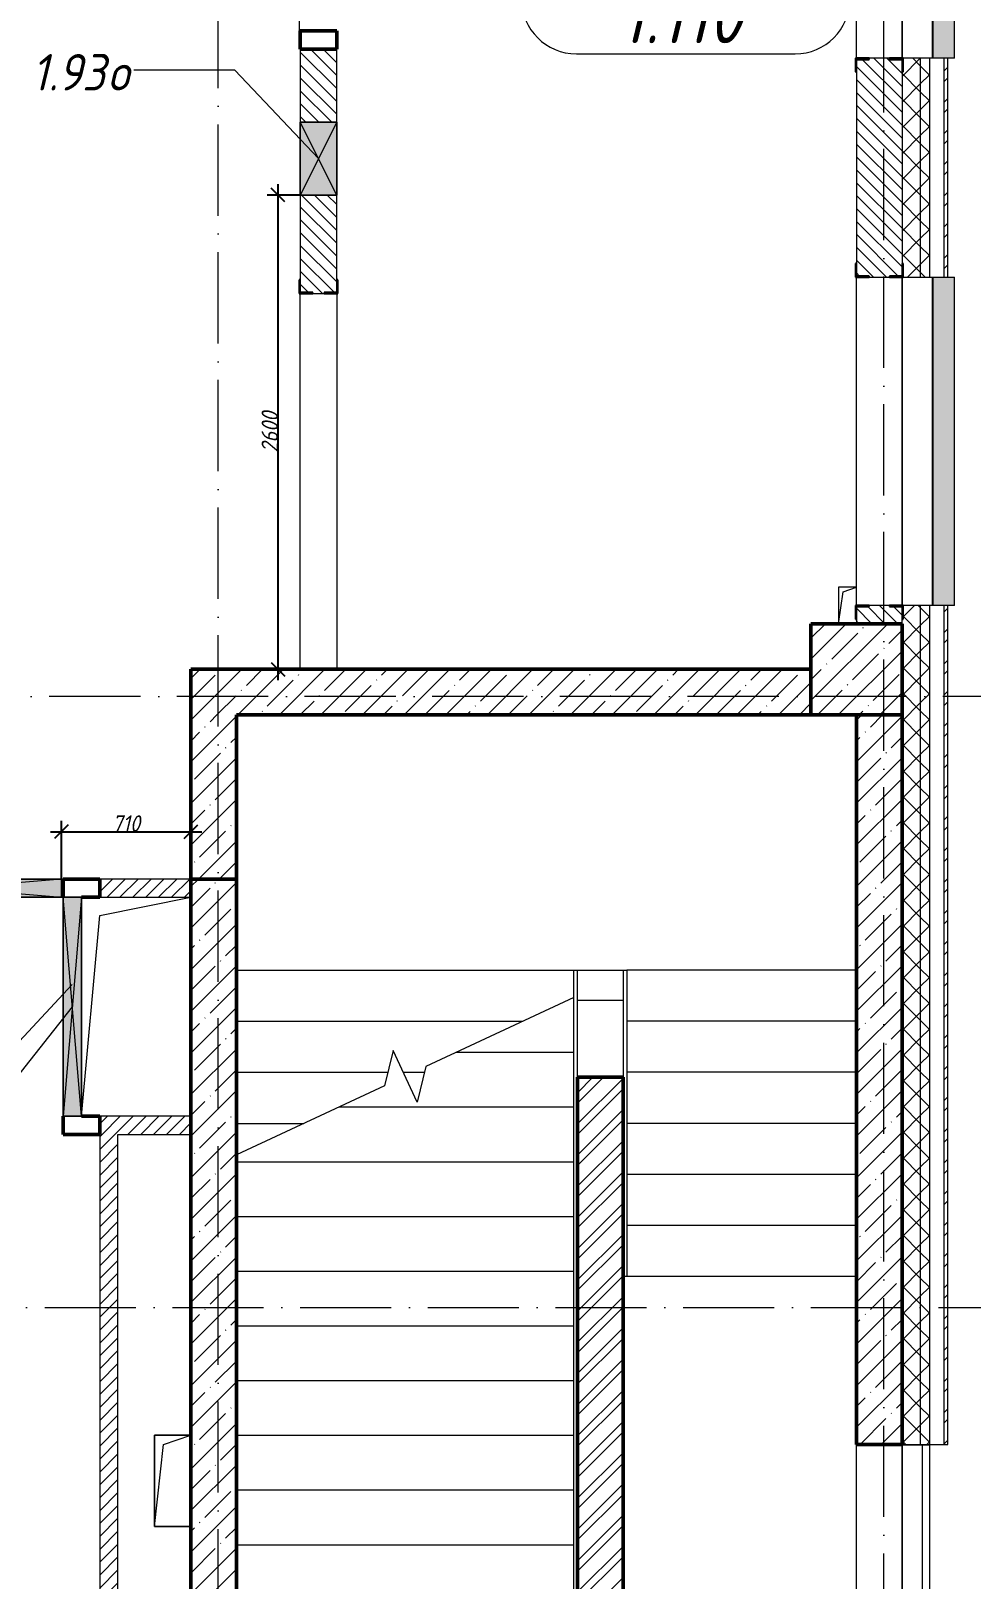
# Model space of a CAD drawing. Header units: millimetres. Extents: x -401725 to 250493, y 305116 to 802890.
# Drawn here: x -80042 to -74887, y 509459 to 517947 of the extents above; entities that cross this region are included whole.
import ezdxf

# ---------------------------------------------------------------- set-up
doc = ezdxf.new("R2010")
doc.units = ezdxf.units.MM
doc.linetypes.add('50_200_ШТРИХ_1Т_ш5_п1_п1_', pattern=[700, 500, -100, 0, -100])
for name, color, linetype, lineweight in [('A-____-____-DIMS', 7, 'Continuous', 9), ('A-DETL-GENF-OTLN', 7, 'Continuous', 9), ('A-FLOR-____-OTLN', 7, 'Continuous', 9), ('A-GENM-____-IDEN', 7, 'Continuous', 9), ('A-GENM-____-MCUT', 7, 'Continuous', 25), ('A-GENM-____-OTLN', 7, 'Continuous', 9), ('A-GENM-____-OTLN-1', 7, 'Continuous', 25), ('A-GLAZ-____-IDEN', 7, 'Continuous', 9), ('A-GLAZ-____-OTLN', 7, 'Continuous', 9), ('A-WALL-____-MCUT', 7, 'Continuous', 13), ('A-WALL-____-MCUT-1', 7, 'Continuous', 9), ('A-WALL-____-MCUT-2', 7, 'Continuous', 50), ('A-WALL-____-OTLN', 7, 'Continuous', 9), ('A-WALL-____-PATT-1', 7, 'Continuous', 9), ('A-WALL-FNSH-MCUT-1', 7, 'Continuous', 9), ('I-WALL-____-OTLN', 7, 'Continuous', 9), ('S-BEAM-____-OTLN', 7, 'Continuous', 9), ('S-COLS-____-MCUT', 7, 'Continuous', 50), ('S-COLS-____-OTLN', 7, 'Continuous', 9), ('S-GRID-____-OTLN-1', 7, '50_200_ШТРИХ_1Т_ш5_п1_п1_', 9), ('S-STRS-____-MBND', 7, 'Continuous', 9), ('S-STRS-____-OTLN-1', 7, 'Continuous', 9)]:
    doc.layers.add(name, color=color, linetype=linetype, lineweight=lineweight)
doc.layers.add('A-AREA-IDEN-1', color=7, linetype='Continuous', lineweight=9, true_color=0x000000)
doc.layers.add('A-GLAZ-____-OTLN-1', color=7, linetype='Continuous', lineweight=9, true_color=0xc0c0c0)
doc.styles.add('ISOCPEUR_I', font='isocpeui.ttf', dxfattribs={"width": 0.9, "height": 2.5})
doc.styles.add('ISOCPEUR_I_11', font='isocpeui.ttf', dxfattribs={"width": 0.9, "height": 200})
doc.styles.add('ISOCPEUR_I_7', font='isocpeui.ttf', dxfattribs={"width": 0.9, "height": 90})
doc.dimstyles.new('ISO-1_8_0_9К_СРЕДНИЙ_Кладочные_2', dxfattribs={"dimscale": 304.8, "dimtxt": 89.638306, "dimasz": 0.246063, "dimexe": 0.19685, "dimexo": 0, "dimgap": 0, "dimtad": 1, "dimdec": 3, "dimrnd": 0.001, "dimdsep": 46, "dimtxsty": 'ISOCPEUR_I_7', "dimblk1": 'OBLIQUE', "dimblk2": 'OBLIQUE', "dimsah": 1, "dimcen": 0.09, "dimdle": 0.19685, "dimazin": 0, "dimtfac": 1, "dimtdec": 4, "dimtix": 1, "dimtmove": 1, "dimatfit": 3, "dimfxl": 1, "dimtvp": 1, "dimtolj": 1, "dimtzin": 0, "dimarcsym": 2})
pattern_1 = [(45, (-176515.067, 459015.94), (-35.35534, 35.35534), [])]
pattern_2 = [(45, (-176515.07, 459015.94), (-85.53659, 85.53659), []), (45, (-176458.04, 459015.94), (-85.53659, 85.53659), [])]
pattern_3 = [(135, (-176515.067, 459015.94), (-35.35534, -35.35534), [])]
pattern_4 = [(45, (-176515.07, 459015.94), (-114.04925, 114.04925), []), (45, (-176401.02, 459015.94), (-114.04925, 114.04925), [201.612, -40.322, 3.353, -36.97])]
pattern_5 = [(45, (-176515.07, 459015.94), (-70.71068, 70.71068), []), (135, (-176515.07, 459015.94), (-70.71068, -70.71068), [])]

# ---------------------------------------------------------------- blocks, each defined once
blk = doc.blocks.new('BSC_Колонна _Прямоугольная - 500х500-V133-АР1_План отверстий 1 этажа в осях 1-64_Ю-ЯЯ')
at = {"layer": 'S-COLS-____-OTLN'}
h = blk.add_hatch(dxfattribs=at)
h.set_pattern_fill('FP_144', color=256, style=0, pattern_type=2)
h.set_pattern_definition([(315, (-55431.04, 101000), (114.04925, 114.04925), []), (315, (-55431.04, 100885.95), (114.04925, 114.04925), [201.613, -40.323, 3.353, -36.97])])
h.paths.add_polyline_path([(-250, 250), (-250, -250), (250, -250), (250, 250), (178.3, 250)], flags=0)
at = {"layer": 'S-COLS-____-MCUT'}
for p, q in [((250, 250), (-250, 250)), ((-250, 250), (-250, -250)), ((250, -250), (250, 250)), ((-250, -250), (250, -250))]:
    blk.add_line(p, q, dxfattribs=at)
blk = doc.blocks.new('Фахверк_СКБ_Уголок - 250_2700-27497298-АР1_План отверстий 1 этажа в осях 1-64_Ю-ЯЯ')
at = {"layer": 'A-GENM-____-MCUT'}
for p, q in [((200, 181), (125, 181)), ((125, 181), (125, 106)), ((131, 106), (131, 175)), ((131, 175), (200, 175)), ((200, 175), (200, 181)), ((125, 106), (131, 106)), ((131, -6), (125, -6)), ((125, -6), (125, -81)), ((125, -81), (200, -81)), ((131, -75), (131, -6)), ((200, -75), (131, -75)), ((200, -81), (200, -75))]:
    blk.add_line(p, q, dxfattribs=at)
blk = doc.blocks.new('Фахверк_СКБ_Уголок - 250_2700_1-27501432-АР1_План отверстий 1 этажа в осях 1-64_Ю-ЯЯ')
at = {"layer": 'A-GENM-____-MCUT'}
for p, q in [((200, 181), (125, 181)), ((125, 181), (125, 106)), ((131, 106), (131, 175)), ((131, 175), (200, 175)), ((200, 175), (200, 181)), ((125, 106), (131, 106)), ((131, -6), (125, -6)), ((125, -6), (125, -81)), ((125, -81), (200, -81)), ((131, -75), (131, -6)), ((200, -75), (131, -75)), ((200, -81), (200, -75))]:
    blk.add_line(p, q, dxfattribs=at)
blk = doc.blocks.new('Фахверк_СКБ_Уголок - 200_4010-27904286-АР1_План отверстий 1 этажа в осях 1-64_Ю-ЯЯ')
at = {"layer": 'A-GENM-____-MCUT'}
for p, q in [((200, 156), (125, 156)), ((125, 156), (125, 81)), ((131, 81), (131, 150)), ((131, 150), (200, 150)), ((200, 150), (200, 156)), ((125, 81), (131, 81)), ((131, 19), (125, 19)), ((125, 19), (125, -56)), ((131, -50), (131, 19)), ((125, -56), (200, -56)), ((200, -50), (131, -50)), ((200, -56), (200, -50))]:
    blk.add_line(p, q, dxfattribs=at)
blk = doc.blocks.new('ПР_Уголок - ПР_Уголок-37035708-АР1_План отверстий 1 этажа в осях 1-64_Ю-ЯЯ')
at = {"layer": 'S-BEAM-____-OTLN'}
for p, q in [((0, 0), (0, -6)), ((0, 0), (6800, 0)), ((6800, -6), (6800, 0)), ((380, -75), (75, -75)), ((980, -75), (420, -75)), ((1580, -75), (1020, -75)), ((2180, -75), (1620, -75)), ((2780, -75), (2220, -75)), ((3380, -75), (2820, -75)), ((3980, -75), (3420, -75)), ((4580, -75), (4020, -75)), ((5180, -75), (4620, -75)), ((5780, -75), (5220, -75)), ((6380, -75), (5820, -75)), ((6725, -75), (6420, -75))]:
    blk.add_line(p, q, dxfattribs=at)
blk = doc.blocks.new('AR_Отверстие прямоугольное _в плите_ - AR_Отверстие прямоугольное _в плите_-30229458-АР1_План отверстий 1 этажа в осях 1-64_Ю-ЯЯ')
at = {"layer": 'A-GENM-____-OTLN'}
for p, q in [((100, 250), (-100, 250)), ((-100, 250), (-100, -250)), ((-100, -250), (-50, 200)), ((-50, 200), (100, 250)), ((-100, -250), (100, -250))]:
    blk.add_line(p, q, dxfattribs=at)
blk = doc.blocks.new('AR_Отверстие прямоугольное _в плите_ - AR_Отверстие прямоугольное _в плите_-V224-АР1_План отверстий 1 этажа в осях 1-64_Ю-ЯЯ')
at = {"layer": 'A-GENM-____-OTLN'}
for p, q in [((48.7, 100), (-50, 100)), ((-50, 100), (-50, -100)), ((-25, 75), (48.7, 99.6)), ((-50, -100), (-25, 75))]:
    blk.add_line(p, q, dxfattribs=at)
blk = doc.blocks.new('AR_Отверстие прямоугольное _в плите_ - AR_Отверстие прямоугольное _в плите_-30552720-АР1_План отверстий 1 этажа в осях 1-64_Ю-ЯЯ')
at = {"layer": 'A-GENM-____-OTLN'}
for p, q in [((-200, 500), (300, 600)), ((-300, -600), (-200, 500))]:
    blk.add_line(p, q, dxfattribs=at)
blk = doc.blocks.new('Отлив_СКБ - Отлив витража_120_НВФ-31885687-АР1_План отверстий 1 этажа в осях 1-64_Ю-ЯЯ')
at = {"layer": 'A-GLAZ-____-OTLN-1'}
for points in [[(0, -2), (1800, -2), (1800, 0), (0, 0)], [(877.1, -120), (1800, -120), (1800, -2), (0, -2), (0, -120)]]:
    blk.add_hatch(color=256, dxfattribs=at).paths.add_polyline_path(points, flags=0)
at = {"layer": 'A-GLAZ-____-OTLN'}
for p, q in [((0, 0), (1800, 0)), ((1800, -2), (0, -2)), ((0, -120), (0, -83)), ((1800, -83), (1800, -120)), ((0, -120), (1800, -120))]:
    blk.add_line(p, q, dxfattribs=at)
blk = doc.blocks.new('BSC_Колонна _Прямоугольная1 - 200х100 _металл_-35572301-АР1_План отверстий 1 этажа в осях 1-64_Ю-ЯЯ')
at = {"layer": 'S-COLS-____-MCUT'}
for p, q in [((100, 50), (-100, 50)), ((-100, 50), (-100, -50)), ((100, -50), (100, 50)), ((-100, -50), (100, -50))]:
    blk.add_line(p, q, dxfattribs=at)
blk = doc.blocks.new('AR_Отверстие прямоугольное _в стене_ - AR_Отверстие прямоугольное _в стене__ОВ-36788001-АР1_План отверстий 1 этажа в осях 1-64_Ю-ЯЯ')
at = {"layer": 'A-GLAZ-____-OTLN'}
blk.add_hatch(color=256, dxfattribs=at).paths.add_polyline_path([(600, 50), (-600, 50), (-600, -50), (600, -50)], flags=0)
at = {"layer": 'A-DETL-GENF-OTLN'}
for p, q in [((-600, -50), (-600, 50)), ((-600, 50), (600, 50)), ((600, 50), (-600, -50)), ((-600, 50), (600, -50)), ((600, 50), (-600, 50)), ((-600, 50), (-600, -50)), ((600, 50), (600, -50)), ((600, -50), (600, 50)), ((600, -50), (-600, -50)), ((-600, -50), (600, -50))]:
    blk.add_line(p, q, dxfattribs=at)
blk = doc.blocks.new('AR_Отверстие прямоугольное _в стене__БезПР - AR_Отверстие прямоугольное _в стене__БезПР-36428338-АР1_План отверстий 1 этажа в осях 1-64_Ю-ЯЯ')
at = {"layer": 'A-GLAZ-____-OTLN'}
blk.add_hatch(color=256, dxfattribs=at).paths.add_polyline_path([(200, -100), (200, 100), (-200, 100), (-200, -100)], flags=0)
at = {"layer": 'A-DETL-GENF-OTLN'}
for p, q in [((-200, -100), (-200, 100)), ((-200, 100), (200, 100)), ((200, 100), (-200, -100)), ((-200, 100), (200, -100)), ((200, 100), (-200, 100)), ((-200, 100), (-200, -100)), ((200, 100), (200, -100)), ((200, -100), (200, 100)), ((200, -100), (-200, -100)), ((-200, -100), (200, -100))]:
    blk.add_line(p, q, dxfattribs=at)
at = {"layer": 'A-GLAZ-____-OTLN'}
blk.add_line((200, 100), (-200, 100), dxfattribs=at)
blk = doc.blocks.new('AR_Отверстие прямоугольное _в стене__БезПР - AR_Отверстие прямоугольное _в стене__БезПР-36428416-АР1_План отверстий 1 этажа в осях 1-64_Ю-ЯЯ')
at = {"layer": 'A-GLAZ-____-OTLN'}
blk.add_hatch(color=256, dxfattribs=at).paths.add_polyline_path([(600, -50), (600, 50), (-600, 50), (-600, -50)], flags=0)
at = {"layer": 'A-DETL-GENF-OTLN'}
for p, q in [((-600, -50), (-600, 50)), ((-600, 50), (600, 50)), ((600, 50), (-600, -50)), ((-600, 50), (600, -50)), ((600, 50), (-600, 50)), ((-600, 50), (-600, -50)), ((600, 50), (600, -50)), ((600, -50), (600, 50)), ((600, -50), (-600, -50)), ((-600, -50), (600, -50))]:
    blk.add_line(p, q, dxfattribs=at)
at = {"layer": 'A-GLAZ-____-OTLN'}
blk.add_line((600, 50), (-600, 50), dxfattribs=at)
blk = doc.blocks.new('BSC_Колонна _Прямоугольная1 - 200х100 _металл_-V254-АР1_План отверстий 1 этажа в осях 1-64_Ю-ЯЯ')
at = {"layer": 'S-COLS-____-MCUT'}
for p, q in [((100, 50), (-100, 50)), ((-100, 50), (-100, -50)), ((100, -50), (100, 50)), ((0, -50), (100, -50))]:
    blk.add_line(p, q, dxfattribs=at)
blk = doc.blocks.new('BSC_Колонна _Прямоугольная1 - 200х100 _металл_-V255-АР1_План отверстий 1 этажа в осях 1-64_Ю-ЯЯ')
at = {"layer": 'S-COLS-____-MCUT'}
for p, q in [((-100, 50), (-100, -50)), ((100, 50), (0, 50)), ((100, -50), (100, 50)), ((-100, -50), (100, -50))]:
    blk.add_line(p, q, dxfattribs=at)
blk = doc.blocks.new('_Oblique')
at = {"color": 0, "linetype": 'ByBlock', "lineweight": -2}
blk.add_line((-0.5, -0.5), (0.5, 0.5), dxfattribs=at)
blk = doc.blocks.new('*D13702')
at = {"layer": 'A-____-____-DIMS', "color": 0, "lineweight": -2, "transparency": 16777216}
for p, q in [((-78565.1, 517047), (-78747.1, 517047)), ((-78687.1, 514387), (-78687.1, 517107)), ((-78793.2, 514447), (-78627.1, 514447))]:
    blk.add_line(p, q, dxfattribs=at)
at = {"layer": 'Defpoints', "color": 0, "transparency": 16777216}
for p in [(-78687.1, 517047), (-78565.1, 517047), (-78793.2, 514447)]:
    blk.add_point(p, dxfattribs=at)
at = {"layer": 'A-____-____-DIMS', "color": 0, "lineweight": -2, "transparency": 16777216, "xscale": 75, "yscale": 75, "zscale": 75}
for p, rotation in [((-78687.1, 517047), 90), ((-78687.1, 514447), 270)]:
    blk.add_blockref('_Oblique', p, dxfattribs=dict(at, rotation=rotation))
at = {"layer": 'A-____-____-DIMS', "color": 0, "transparency": 16777216, "insert": (-78732.1, 515747), "char_height": 90, "width": 546.104, "attachment_point": 5, "rotation": 90, "style": 'ISOCPEUR_I_7'}
blk.add_mtext('\\A1;2600', dxfattribs=at)
blk = doc.blocks.new('*D13703')
at = {"layer": 'A-____-____-DIMS', "color": 0, "lineweight": -2, "transparency": 16777216}
for p, q in [((-79165.1, 513661.9), (-79165.1, 513495.9)), ((-79935.1, 513555.9), (-79105.1, 513555.9)), ((-79875.1, 513297), (-79875.1, 513615.9))]:
    blk.add_line(p, q, dxfattribs=at)
at = {"layer": 'Defpoints', "color": 0, "transparency": 16777216}
for p in [(-79165.1, 513661.9), (-79165.1, 513555.9), (-79875.1, 513297)]:
    blk.add_point(p, dxfattribs=at)
at = {"layer": 'A-____-____-DIMS', "color": 0, "lineweight": -2, "transparency": 16777216, "xscale": 75, "yscale": 75, "zscale": 75, "rotation": 180}
blk.add_blockref('_Oblique', (-79875.1, 513555.9), dxfattribs=at)
at = {"layer": 'A-____-____-DIMS', "color": 0, "lineweight": -2, "transparency": 16777216, "xscale": 75, "yscale": 75, "zscale": 75}
blk.add_blockref('_Oblique', (-79165.1, 513555.9), dxfattribs=at)
at = {"layer": 'A-____-____-DIMS', "color": 0, "transparency": 16777216, "insert": (-79520.1, 513601.4), "char_height": 90, "width": 368.207, "attachment_point": 5, "style": 'ISOCPEUR_I_7'}
blk.add_mtext('\\A1;710', dxfattribs=at)
blk = doc.blocks.new('AAR_СКБ_Марка_помещения_1_5 ммп - Номер _ Площадь-27962135-АИ_План этажа_Стены_1')
at = {"layer": 'A-AREA-IDEN-1'}
for p, q in [((-2.987, 3), (3.013, 3)), ((-2.987, 0), (3.013, 0))]:
    blk.add_line(p, q, dxfattribs=at)
for centre, start, end in [((-2.987, 1.5), 90, 270), ((3.013, 1.5), 270, 90)]:
    blk.add_arc(centre, 1.5, start, end, dxfattribs=at)

msp = doc.modelspace()

# ---------------------------------------------------------------- hatches: boundary and pattern name
at = {"layer": 'A-WALL-____-PATT-1'}
h = msp.add_hatch(dxfattribs=at)
h.set_pattern_fill('FP_1', color=256, style=0, pattern_type=2)
h.set_pattern_definition(pattern_5)
h.paths.add_polyline_path([(-75165.0675, 505831.983), (-75165.0675, 506096.983), (-75265.0675, 506096.983), (-75265.0675, 505831.983)], flags=0)
h.paths.add_polyline_path([(-75165.0675, 508196.983), (-75165.0675, 508796.983), (-75265.0675, 508796.983), (-75265.0675, 508196.983)], flags=0)
h.paths.add_polyline_path([(-75165.0675, 510196.983), (-75165.0675, 514796.983), (-75259.0675, 514796.983), (-75259.0675, 514721.983), (-75265.0675, 514721.983), (-75265.0675, 510196.983)], flags=0)
h.paths.add_polyline_path([(-75165.0675, 516596.983), (-75165.0675, 517796.983), (-75259.0675, 517796.983), (-75259.0675, 517721.983), (-75265.0675, 517721.983), (-75265.0675, 516671.983), (-75259.0675, 516671.983), (-75259.0675, 516596.983)], flags=0)
h.paths.add_polyline_path([(-75165.0675, 519596.983), (-75165.0675, 520796.983), (-75259.0675, 520796.983), (-75259.0675, 520721.983), (-75265.0675, 520721.983), (-75265.0675, 519671.983), (-75259.0675, 519671.983), (-75259.0675, 519596.983)], flags=0)
h.paths.add_polyline_path([(-75259.0675, 522596.983), (-75165.0675, 522596.983), (-75165.0675, 523796.983), (-75259.0675, 523796.983), (-75259.0675, 523721.983), (-75265.0675, 523721.983), (-75265.0675, 522671.983), (-75259.0675, 522671.983), (-75259.0675, 522602.983)], flags=0)
h.paths.add_polyline_path([(-75165.0675, 525596.983), (-75165.0675, 526746.983), (-75259.0675, 526746.983), (-75259.0675, 526671.983), (-75265.0675, 526671.983), (-75265.0675, 525671.983), (-75259.0675, 525671.983), (-75259.0675, 525596.983)], flags=0)
h.paths.add_polyline_path([(-75259.0675, 528496.983), (-75165.0675, 528496.983), (-75165.0675, 529746.983), (-75259.0675, 529746.983), (-75259.0675, 529671.983), (-75265.0675, 529671.983), (-75265.0675, 528571.983), (-75259.0675, 528571.983), (-75259.0675, 528502.983)], flags=0)
h.paths.add_polyline_path([(-75259.0675, 531546.983), (-75165.0675, 531546.983), (-75165.0675, 532746.983), (-75265.0675, 532746.983), (-75265.0675, 531621.983), (-75259.0675, 531621.983), (-75259.0675, 531552.983)], flags=0)
h.paths.add_polyline_path([(-75259.0675, 534546.983), (-75165.0675, 534546.983), (-75165.0675, 535746.983), (-75259.0675, 535746.983), (-75259.0675, 535671.983), (-75265.0675, 535671.983), (-75265.0675, 534621.983), (-75259.0675, 534621.983), (-75259.0675, 534552.983)], flags=0)
h.paths.add_polyline_path([(-75165.0675, 537546.983), (-75165.0675, 544796.983), (-75265.0675, 544796.983), (-75265.0675, 537621.983), (-75259.0675, 537621.983), (-75259.0675, 537546.983)], flags=0)
h = msp.add_hatch(dxfattribs=at)
h.set_pattern_fill('FP_1', color=256, style=0, pattern_type=2)
h.set_pattern_definition(pattern_5)
h.paths.add_polyline_path([(-75115.0675, 505831.983), (-75115.0675, 506096.983), (-75165.0675, 506096.983), (-75165.0675, 505831.983)], flags=0)
h.paths.add_polyline_path([(-75115.0675, 508196.983), (-75115.0675, 508796.983), (-75165.0675, 508796.983), (-75165.0675, 508196.983)], flags=0)
h.paths.add_polyline_path([(-75165.0675, 510196.983), (-75115.0675, 510196.983), (-75115.0675, 514796.983), (-75165.0675, 514796.983), (-75165.0675, 513010.8287)], flags=0)
h.paths.add_polyline_path([(-75165.0675, 516596.983), (-75115.0675, 516596.983), (-75115.0675, 517796.983), (-75165.0675, 517796.983), (-75165.0675, 517047.0414)], flags=0)
h.paths.add_polyline_path([(-75115.0675, 519596.983), (-75115.0675, 520796.983), (-75165.0675, 520796.983), (-75165.0675, 519596.983)], flags=0)
h.paths.add_polyline_path([(-75115.0675, 522596.983), (-75115.0675, 523796.983), (-75165.0675, 523796.983), (-75165.0675, 522596.983)], flags=0)
h.paths.add_polyline_path([(-75165.0675, 525596.983), (-75115.0675, 525596.983), (-75115.0675, 526746.983), (-75165.0675, 526746.983), (-75165.0675, 525926.7096)], flags=0)
h.paths.add_polyline_path([(-75115.0675, 528496.983), (-75115.0675, 529746.983), (-75165.0675, 529746.983), (-75165.0675, 528496.983)], flags=0)
h.paths.add_polyline_path([(-75115.0675, 531546.983), (-75115.0675, 532746.983), (-75165.0675, 532746.983), (-75165.0675, 531546.983)], flags=0)
h.paths.add_polyline_path([(-75165.0675, 534546.983), (-75115.0675, 534546.983), (-75115.0675, 535746.983), (-75165.0675, 535746.983), (-75165.0675, 535613.6202)], flags=0)
h.paths.add_polyline_path([(-75165.0675, 537546.983), (-75115.0675, 537546.983), (-75115.0675, 544846.983), (-75165.0675, 544846.983), (-75165.0675, 538035.3479)], flags=0)
h = msp.add_hatch(dxfattribs=at)
h.set_pattern_fill('FP_3', color=256, style=0, pattern_type=2)
h.set_pattern_definition(pattern_2)
h.paths.add_polyline_path([(-75015.0675, 505831.983), (-75015.0675, 506096.983), (-75035.0675, 506096.983), (-75035.0675, 505831.983)], flags=0)
h.paths.add_polyline_path([(-75015.0675, 508196.983), (-75015.0675, 508796.983), (-75035.0675, 508796.983), (-75035.0675, 508196.983)], flags=0)
h.paths.add_polyline_path([(-75015.0675, 510196.983), (-75015.0675, 514796.983), (-75035.0675, 514796.983), (-75035.0675, 510196.983)], flags=0)
h.paths.add_polyline_path([(-75035.0675, 516596.983), (-75015.0675, 516596.983), (-75015.0675, 517798.483), (-75035.0675, 517798.483), (-75035.0675, 517047.0414)], flags=0)
h.paths.add_polyline_path([(-75015.0675, 519596.983), (-75015.0675, 520796.983), (-75035.0675, 520796.983), (-75035.0675, 519596.983)], flags=0)
h.paths.add_polyline_path([(-75015.0675, 522596.983), (-75015.0675, 523796.983), (-75035.0675, 523796.983), (-75035.0675, 522596.983)], flags=0)
h.paths.add_polyline_path([(-75015.0675, 525596.983), (-75015.0675, 526746.983), (-75035.0675, 526746.983), (-75035.0675, 525596.983)], flags=0)
h = msp.add_hatch(dxfattribs=at)
h.set_pattern_fill('FP_6', color=256, style=0, pattern_type=2)
h.set_pattern_definition(pattern_3)
h.paths.add_polyline_path([(-75515.0675, 514696.983), (-75265.0675, 514696.983), (-75265.0675, 514790.983), (-75334.0675, 514790.983), (-75334.0675, 514796.983), (-75446.0675, 514796.983), (-75446.0675, 514790.983), (-75515.0675, 514790.983), (-75515.0675, 514721.983)], flags=0)
h.paths.add_polyline_path([(-75334.0675, 516596.983), (-75334.0675, 516602.983), (-75265.0675, 516602.983), (-75265.0675, 517790.983), (-75334.0675, 517790.983), (-75334.0675, 517796.983), (-75446.0675, 517796.983), (-75446.0675, 517790.983), (-75515.0675, 517790.983), (-75515.0675, 516602.983), (-75446.0675, 516602.983), (-75446.0675, 516596.983)], flags=0)
h.paths.add_polyline_path([(-75334.0675, 519596.983), (-75334.0675, 519602.983), (-75265.0675, 519602.983), (-75265.0675, 520146.983), (-75515.0675, 520146.983), (-75515.0675, 519602.983), (-75446.0675, 519602.983), (-75446.0675, 519596.983), (-75341.063, 519596.983)], flags=0)
h = msp.add_hatch(dxfattribs=at)
h.set_pattern_fill('FP_6', color=256, style=0, pattern_type=2)
h.set_pattern_definition(pattern_3)
h.paths.add_polyline_path([(-78496.0675, 516506.983), (-78434.0675, 516506.983), (-78434.0675, 516512.983), (-78365.0675, 516512.983), (-78365.0675, 517046.983), (-78565.0675, 517046.983), (-78565.0675, 516512.983), (-78496.0675, 516512.983)], flags=0)
h.paths.add_polyline_path([(-78365.0675, 517446.983), (-78365.0675, 517846.983), (-78565.0675, 517846.983), (-78565.0675, 517446.983)], flags=0)
h = msp.add_hatch(dxfattribs=at)
h.set_pattern_fill('FP_13', color=256, style=0, pattern_type=2)
h.set_pattern_definition(pattern_4)
h.paths.add_polyline_path([(-75765.0675, 514196.983), (-75765.0675, 514446.983), (-79165.0675, 514446.983), (-79165.0675, 514196.983), (-75782.9382, 514196.983)], flags=0)
h = msp.add_hatch(dxfattribs=at)
h.set_pattern_fill('FP_13', color=256, style=0, pattern_type=2)
h.set_pattern_definition(pattern_4)
h.paths.add_polyline_path([(-78915.0675, 513296.983), (-78915.0675, 514196.983), (-79165.0675, 514196.983), (-79165.0675, 513296.983)], flags=0)
h = msp.add_hatch(dxfattribs=at)
h.set_pattern_fill('FP_13', color=256, style=0, pattern_type=2)
h.set_pattern_definition(pattern_4)
h.paths.add_polyline_path([(-75265.0675, 508196.983), (-75265.0675, 508796.983), (-75515.0675, 508796.983), (-75515.0675, 508196.983)], flags=0)
h.paths.add_polyline_path([(-75265.0675, 510196.983), (-75265.0675, 514196.983), (-75515.0675, 514196.983), (-75515.0675, 510196.983)], flags=0)
h = msp.add_hatch(dxfattribs=at)
h.set_pattern_fill('FP_5', color=256, style=0, pattern_type=2)
h.set_pattern_definition(pattern_1)
h.paths.add_polyline_path([(-79165.0675, 513196.983), (-79165.0675, 513296.983), (-79665.0675, 513296.983), (-79665.0675, 513196.983)], flags=0)
h.paths.add_polyline_path([(-79865.0675, 513196.983), (-79865.0675, 513296.983), (-79875.0675, 513296.983), (-79875.0675, 513196.983)], flags=0)
h.paths.add_polyline_path([(-82852.9408, 513196.983), (-81345.0675, 513196.983), (-81345.0675, 513199.983), (-81298.0675, 513199.983), (-81298.0675, 513293.983), (-81345.0675, 513293.983), (-81345.0675, 513296.983), (-85615.0675, 513296.983), (-85615.0675, 513293.983), (-85662.0675, 513293.983), (-85662.0675, 513199.983), (-85615.0675, 513199.983), (-85615.0675, 513196.983), (-84620.4415, 513196.983)], flags=0)
h.paths.add_polyline_path([(-85665.0675, 513196.983), (-85665.0675, 513296.983), (-87900.0675, 513296.983), (-87900.0675, 513293.983), (-87947.0675, 513293.983), (-87947.0675, 513199.983), (-87900.0675, 513199.983), (-87900.0675, 513196.983)], flags=0)
h.paths.add_polyline_path([(-89350.0675, 513196.983), (-89100.0675, 513196.983), (-89100.0675, 513199.983), (-89053.0675, 513199.983), (-89053.0675, 513293.983), (-89100.0675, 513293.983), (-89100.0675, 513296.983), (-89350.0675, 513296.983)], flags=0)
h = msp.add_hatch(dxfattribs=at)
h.set_pattern_fill('FP_13', color=256, style=0, pattern_type=2)
h.set_pattern_definition(pattern_4)
h.paths.add_polyline_path([(-78915.0675, 508996.983), (-78915.0675, 513296.983), (-79165.0675, 513296.983), (-79165.0675, 508996.983)], flags=0)
h = msp.add_hatch(dxfattribs=at)
h.set_pattern_fill('FP_3', color=256, style=0, pattern_type=2)
h.set_pattern_definition(pattern_2)
h.paths.add_polyline_path([(-76795.0675, 508696.983), (-76795.0675, 512210.048), (-77045.0675, 512210.048), (-77045.0675, 508696.983)], flags=0)
h = msp.add_hatch(dxfattribs=at)
h.set_pattern_fill('FP_5', color=256, style=0, pattern_type=2)
h.set_pattern_definition(pattern_1)
h.paths.add_polyline_path([(-79165.0675, 511896.983), (-79165.0675, 511996.983), (-79665.0675, 511996.983), (-79665.0675, 511896.983), (-79317.9395, 511896.983)], flags=0)
h = msp.add_hatch(dxfattribs=at)
h.set_pattern_fill('FP_5', color=256, style=0, pattern_type=2)
h.set_pattern_definition(pattern_1)
h.paths.add_polyline_path([(-79565.0675, 508996.983), (-79565.0675, 511896.983), (-79665.0675, 511896.983), (-79665.0675, 508996.983)], flags=0)

# ---------------------------------------------------------------- linework, layer by layer
at = {"layer": 'A-FLOR-____-OTLN'}
for p, q in [((-75515.0675, 511116.983), (-76795.0675, 511116.983)), ((-79365.0675, 510246.983), (-79165.0675, 510246.983)), ((-79365.0675, 509746.983), (-79365.0675, 510246.983)), ((-79165.0675, 509746.983), (-79365.0675, 509746.983))]:
    msp.add_line(p, q, dxfattribs=at)
at = {"layer": 'A-GENM-____-IDEN'}
msp.add_line((-79815.0675, 512719.1751), (-80293.965, 512204.7137), dxfattribs=at)
at = {"layer": 'A-GLAZ-____-IDEN'}
for p, q in [((-78924.322, 517732.8857), (-79478.0856, 517732.8857)), ((-78465.0675, 517246.983), (-78924.322, 517732.8857)), ((-79815.0675, 512596.983), (-80269.4637, 512022.3929))]:
    msp.add_line(p, q, dxfattribs=at)
at = {"layer": 'A-WALL-____-MCUT'}
for p, q in [((-78565.0675, 517846.983), (-78565.0675, 517446.983)), ((-78365.0675, 517446.983), (-78365.0675, 517846.983)), ((-75334.0675, 517796.983), (-75446.0675, 517796.983)), ((-75035.0675, 517796.983), (-75259.0675, 517796.983)), ((-75035.0675, 516596.983), (-75035.0675, 517796.983)), ((-75515.0675, 517721.983), (-75515.0675, 516671.983)), ((-78565.0675, 517046.983), (-78565.0675, 516581.983)), ((-78365.0675, 516581.983), (-78365.0675, 517046.983)), ((-75446.0675, 516596.983), (-75334.0675, 516596.983)), ((-75259.0675, 516596.983), (-75035.0675, 516596.983)), ((-78496.0675, 516506.983), (-78434.0675, 516506.983)), ((-75334.0675, 514796.983), (-75446.0675, 514796.983)), ((-75035.0675, 514796.983), (-75259.0675, 514796.983)), ((-75035.0675, 510196.983), (-75035.0675, 514796.983)), ((-75515.0675, 514721.983), (-75515.0675, 514696.983)), ((-75265.0675, 510196.983), (-75035.0675, 510196.983))]:
    msp.add_line(p, q, dxfattribs=at)
at = {"layer": 'A-WALL-____-MCUT-1'}
for p, q in [((-75165.0675, 517796.983), (-75165.0675, 516596.983)), ((-75115.0675, 517796.983), (-75115.0675, 516596.983)), ((-75265.0675, 517721.983), (-75265.0675, 516671.983)), ((-75165.0675, 514796.983), (-75165.0675, 510196.983)), ((-75115.0675, 514796.983), (-75115.0675, 510196.983)), ((-75265.0675, 514696.983), (-75265.0675, 514721.983))]:
    msp.add_line(p, q, dxfattribs=at)
at = {"layer": 'A-WALL-____-MCUT-2'}
for p, q in [((-75765.0675, 514446.983), (-79165.0675, 514446.983)), ((-79165.0675, 514446.983), (-79165.0675, 508996.983)), ((-78915.0675, 514196.983), (-75765.0675, 514196.983)), ((-78915.0675, 508746.983), (-78915.0675, 514196.983)), ((-75515.0675, 514196.983), (-75515.0675, 510196.983)), ((-75265.0675, 514196.983), (-75265.0675, 510196.983)), ((-79165.0675, 513296.983), (-78915.0675, 513296.983)), ((-77045.0675, 512210.048), (-77045.0675, 508576.983)), ((-76795.0675, 512210.048), (-77045.0675, 512210.048)), ((-76795.0675, 508696.983), (-76795.0675, 512210.048)), ((-75515.0675, 510196.983), (-75265.0675, 510196.983))]:
    msp.add_line(p, q, dxfattribs=at)
at = {"layer": 'A-WALL-____-OTLN'}
for p, q in [((-75515.0675, 517796.983), (-75515.0675, 519596.983)), ((-75265.0675, 519596.983), (-75265.0675, 517796.983)), ((-75265.0675, 517796.983), (-75265.0675, 519596.983)), ((-75515.0675, 514796.983), (-75515.0675, 516596.983)), ((-75265.0675, 516596.983), (-75265.0675, 514796.983)), ((-75265.0675, 514796.983), (-75265.0675, 516596.983)), ((-77045.0675, 512210.048), (-77045.0675, 512796.983)), ((-77045.0675, 512796.983), (-76795.0675, 512796.983)), ((-76795.0675, 512796.983), (-76795.0675, 512210.048)), ((-76795.0675, 512630.048), (-77045.0675, 512630.048)), ((-75515.0675, 508796.983), (-75515.0675, 510196.983)), ((-75265.0675, 508796.983), (-75265.0675, 510196.983)), ((-75265.0675, 510196.983), (-75265.0675, 508796.983)), ((-75265.0675, 510194.983), (-75115.0675, 510194.983)), ((-75155.0675, 510196.983), (-75155.0675, 508796.983)), ((-75115.0675, 510194.983), (-75115.0675, 508796.983))]:
    msp.add_line(p, q, dxfattribs=at)
at = {"layer": 'A-WALL-FNSH-MCUT-1'}
for p, q in [((-75015.0675, 517798.483), (-75035.0675, 517798.483)), ((-75035.0675, 517798.483), (-75035.0675, 517796.983)), ((-75015.0675, 516596.983), (-75015.0675, 517798.483)), ((-75035.0675, 516596.983), (-75015.0675, 516596.983)), ((-75015.0675, 514796.983), (-75035.0675, 514796.983)), ((-75015.0675, 510196.983), (-75015.0675, 514796.983)), ((-79865.0675, 513296.983), (-79875.0675, 513296.983)), ((-79165.0675, 513296.983), (-79665.0675, 513296.983)), ((-79875.0675, 513196.983), (-79865.0675, 513196.983)), ((-79665.0675, 513196.983), (-79165.0675, 513196.983)), ((-79165.0675, 511996.983), (-79665.0675, 511996.983)), ((-79665.0675, 511896.983), (-79665.0675, 508996.983)), ((-79565.0675, 508996.983), (-79565.0675, 511896.983)), ((-79565.0675, 511896.983), (-79165.0675, 511896.983)), ((-75035.0675, 510196.983), (-75015.0675, 510196.983))]:
    msp.add_line(p, q, dxfattribs=at)
at = {"layer": 'I-WALL-____-OTLN'}
for p, q in [((-78565.0675, 514446.983), (-78565.0675, 516506.983)), ((-78365.0675, 516506.983), (-78365.0675, 514446.983))]:
    msp.add_line(p, q, dxfattribs=at)
at = {"layer": 'S-GRID-____-OTLN-1'}
for p, q in [((-79015.0675, 508532.6233), (-79015.0675, 549908.7924)), ((-75365.0675, 498597.5699), (-75365.0675, 549908.7924)), ((-72440.6609, 514296.983), (-181183.8377, 514296.983)), ((-107270.4298, 510946.983), (-72440.6609, 510946.983))]:
    msp.add_line(p, q, dxfattribs=at)
at = {"layer": 'S-STRS-____-MBND'}
for p, q in [((-77065.0675, 512646.983), (-77876.779, 512268.4757)), ((-78056.1016, 512357.259), (-78103.3559, 512162.8211)), ((-77924.0334, 512074.0378), (-78056.1016, 512357.259)), ((-77876.779, 512268.4757), (-77924.0334, 512074.0378)), ((-78103.3559, 512162.8211), (-78915.0675, 511784.3138))]:
    msp.add_line(p, q, dxfattribs=at)
at = {"layer": 'S-STRS-____-OTLN-1'}
for p, q in [((-78915.0675, 512796.983), (-77065.0675, 512796.983)), ((-78915.0675, 512796.983), (-77065.0675, 512796.983)), ((-77065.0675, 512796.983), (-77045.0675, 512796.983)), ((-77065.0675, 512646.983), (-77065.0675, 512796.983)), ((-76795.0675, 512796.983), (-76775.0675, 512796.983)), ((-75515.0675, 512796.983), (-76775.0675, 512796.983)), ((-76775.0675, 512796.983), (-76775.0675, 512516.983)), ((-75515.0675, 512796.983), (-76775.0675, 512796.983)), ((-77065.0675, 512346.983), (-77065.0675, 512646.983)), ((-78915.0675, 512516.983), (-77343.8534, 512516.983)), ((-78915.0675, 512516.983), (-77343.8534, 512516.983)), ((-76775.0675, 512516.983), (-76775.0675, 512236.983)), ((-75515.0675, 512516.983), (-76775.0675, 512516.983)), ((-75515.0675, 512516.983), (-76775.0675, 512516.983)), ((-78058.599, 512346.983), (-78051.3098, 512346.983)), ((-78058.599, 512346.983), (-78051.3098, 512346.983)), ((-77708.4195, 512346.983), (-77065.0675, 512346.983)), ((-77708.4195, 512346.983), (-77065.0675, 512346.983)), ((-77065.0675, 512046.983), (-77065.0675, 512346.983)), ((-78915.0675, 512236.983), (-78085.3323, 512236.983)), ((-78915.0675, 512236.983), (-78085.3323, 512236.983)), ((-78000.016, 512236.983), (-77884.4327, 512236.983)), ((-78000.016, 512236.983), (-77884.4327, 512236.983)), ((-76775.0675, 512236.983), (-76775.0675, 511956.983)), ((-75515.0675, 512236.983), (-76775.0675, 512236.983)), ((-75515.0675, 512236.983), (-76775.0675, 512236.983)), ((-78351.7716, 512046.983), (-77065.0675, 512046.983)), ((-78351.7716, 512046.983), (-77065.0675, 512046.983)), ((-77065.0675, 511746.983), (-77065.0675, 512046.983)), ((-78915.0675, 511956.983), (-78544.7772, 511956.983)), ((-78915.0675, 511956.983), (-78544.7772, 511956.983)), ((-76775.0675, 511956.983), (-76775.0675, 511676.983)), ((-75515.0675, 511956.983), (-76775.0675, 511956.983)), ((-75515.0675, 511956.983), (-76775.0675, 511956.983)), ((-78915.0675, 511746.983), (-77065.0675, 511746.983)), ((-78915.0675, 511746.983), (-77065.0675, 511746.983)), ((-77065.0675, 511446.983), (-77065.0675, 511746.983)), ((-76775.0675, 511676.983), (-76775.0675, 511396.983)), ((-75515.0675, 511676.983), (-76775.0675, 511676.983)), ((-75515.0675, 511676.983), (-76775.0675, 511676.983)), ((-78915.0675, 511446.983), (-77065.0675, 511446.983)), ((-78915.0675, 511446.983), (-77065.0675, 511446.983)), ((-77065.0675, 511146.983), (-77065.0675, 511446.983)), ((-76775.0675, 511396.983), (-76775.0675, 511116.983)), ((-75515.0675, 511396.983), (-76775.0675, 511396.983)), ((-75515.0675, 511396.983), (-76775.0675, 511396.983)), ((-78915.0675, 511146.983), (-77065.0675, 511146.983)), ((-78915.0675, 511146.983), (-77065.0675, 511146.983)), ((-77065.0675, 510846.983), (-77065.0675, 511146.983)), ((-75515.0675, 511116.983), (-76775.0675, 511116.983)), ((-78915.0675, 510846.983), (-77065.0675, 510846.983)), ((-78915.0675, 510846.983), (-77065.0675, 510846.983)), ((-77065.0675, 510546.983), (-77065.0675, 510846.983)), ((-78915.0675, 510546.983), (-77065.0675, 510546.983)), ((-78915.0675, 510546.983), (-77065.0675, 510546.983)), ((-77065.0675, 510246.983), (-77065.0675, 510546.983)), ((-78915.0675, 510246.983), (-77065.0675, 510246.983)), ((-78915.0675, 510246.983), (-77065.0675, 510246.983)), ((-77065.0675, 509946.983), (-77065.0675, 510246.983)), ((-78915.0675, 509946.983), (-77065.0675, 509946.983)), ((-78915.0675, 509946.983), (-77065.0675, 509946.983)), ((-77065.0675, 509646.983), (-77065.0675, 509946.983)), ((-78915.0675, 509646.983), (-77065.0675, 509646.983)), ((-78915.0675, 509646.983), (-77065.0675, 509646.983)), ((-77065.0675, 509346.983), (-77065.0675, 509646.983))]:
    msp.add_line(p, q, dxfattribs=at)

# ---------------------------------------------------------------- block references
at = {"layer": 'A-AREA-IDEN-1', "xscale": 199.9999999999999, "yscale": 199.9999999999999, "zscale": 199.9999999999999}
msp.add_blockref('AAR_СКБ_Марка_помещения_1_5 ммп - Номер _ Площадь-27962135-АИ_План этажа_Стены_1', (-76453.8248, 517821.5767), dxfattribs=at)
at = {"layer": 'A-GENM-____-OTLN'}
for name, p in [('AR_Отверстие прямоугольное _в плите_ - AR_Отверстие прямоугольное _в плите_-V224-АР1_План отверстий 1 этажа в осях 1-64_Ю-ЯЯ', (-75563.7508, 514796.983)), ('AR_Отверстие прямоугольное _в плите_ - AR_Отверстие прямоугольное _в плите_-30552720-АР1_План отверстий 1 этажа в осях 1-64_Ю-ЯЯ', (-79465.0675, 512596.983)), ('AR_Отверстие прямоугольное _в плите_ - AR_Отверстие прямоугольное _в плите_-30229458-АР1_План отверстий 1 этажа в осях 1-64_Ю-ЯЯ', (-79265.0675, 509996.983))]:
    msp.add_blockref(name, p, dxfattribs=at)
at = {"layer": 'A-GENM-____-OTLN-1'}
for name, p, rotation in [('Фахверк_СКБ_Уголок - 250_2700-27497298-АР1_План отверстий 1 этажа в осях 1-64_Ю-ЯЯ', (-75440.0675, 517921.983), 269.9999999999999), ('Фахверк_СКБ_Уголок - 250_2700-27497298-АР1_План отверстий 1 этажа в осях 1-64_Ю-ЯЯ', (-75340.0675, 516471.983), 89.99999999999993), ('Фахверк_СКБ_Уголок - 200_4010-27904286-АР1_План отверстий 1 этажа в осях 1-64_Ю-ЯЯ', (-78415.0675, 516381.983), 89.99999999999984), ('Фахверк_СКБ_Уголок - 250_2700_1-27501432-АР1_План отверстий 1 этажа в осях 1-64_Ю-ЯЯ', (-75440.0675, 514921.983), 269.9999999999999)]:
    msp.add_blockref(name, p, dxfattribs=dict(at, rotation=rotation))
at = {"layer": 'A-GLAZ-____-OTLN'}
for name, p, rotation in [('Отлив_СКБ - Отлив витража_120_НВФ-31885687-АР1_План отверстий 1 этажа в осях 1-64_Ю-ЯЯ', (-75098.0675, 517796.983), 90), ('AR_Отверстие прямоугольное _в стене__БезПР - AR_Отверстие прямоугольное _в стене__БезПР-36428338-АР1_План отверстий 1 этажа в осях 1-64_Ю-ЯЯ', (-78465.0675, 517246.983), 269.9999999999998), ('Отлив_СКБ - Отлив витража_120_НВФ-31885687-АР1_План отверстий 1 этажа в осях 1-64_Ю-ЯЯ', (-75098.0675, 514796.983), 90), ('AR_Отверстие прямоугольное _в стене_ - AR_Отверстие прямоугольное _в стене__ОВ-36788001-АР1_План отверстий 1 этажа в осях 1-64_Ю-ЯЯ', (-79815.0675, 512596.983), 270)]:
    msp.add_blockref(name, p, dxfattribs=dict(at, rotation=rotation))
msp.add_blockref('AR_Отверстие прямоугольное _в стене__БезПР - AR_Отверстие прямоугольное _в стене__БезПР-36428416-АР1_План отверстий 1 этажа в осях 1-64_Ю-ЯЯ', (-80475.0675, 513246.983), dxfattribs=at)
at = {"layer": 'S-BEAM-____-OTLN', "extrusion": (0, 0, -1), "rotation": 269.9999999999999}
msp.add_blockref('ПР_Уголок - ПР_Уголок-37035708-АР1_План отверстий 1 этажа в осях 1-64_Ю-ЯЯ', (78571.0675, 524746.983), dxfattribs=at)
at = {"layer": 'S-COLS-____-OTLN'}
for name, p in [('BSC_Колонна _Прямоугольная1 - 200х100 _металл_-35572301-АР1_План отверстий 1 этажа в осях 1-64_Ю-ЯЯ', (-78465.0675, 517896.983)), ('BSC_Колонна _Прямоугольная1 - 200х100 _металл_-V254-АР1_План отверстий 1 этажа в осях 1-64_Ю-ЯЯ', (-79765.0675, 513246.983)), ('BSC_Колонна _Прямоугольная1 - 200х100 _металл_-V255-АР1_План отверстий 1 этажа в осях 1-64_Ю-ЯЯ', (-79765.0675, 511946.983))]:
    msp.add_blockref(name, p, dxfattribs=at)
at = {"layer": 'S-COLS-____-OTLN', "rotation": 89.9999999999999}
msp.add_blockref('BSC_Колонна _Прямоугольная - 500х500-V133-АР1_План отверстий 1 этажа в осях 1-64_Ю-ЯЯ', (-75515.0675, 514446.983), dxfattribs=at)

# ---------------------------------------------------------------- texts
at = {"layer": 'A-AREA-IDEN-1', "insert": (-76479.2538, 517879.9066), "char_height": 300, "width": 794, "attachment_point": 8, "line_spacing_factor": 1.139951, "style": 'ISOCPEUR_I'}
msp.add_mtext('\\pxqc,t8.46667,16.93333,25.4,33.86667,42.33333,50.8,59.26667,67.73333,76.2,84.66667,93.13333,101.6,110.06667,118.53333,127,135.46667,143.93333,152.4,160.86667,169.33333,177.8,186.26667,194.73333,203.2,211.66667,220.13333,228.6,237.06667,245.53333,254,262.46667,270.93333;{1.110}', dxfattribs=at)
at = {"layer": 'A-GLAZ-____-IDEN', "char_height": 200, "attachment_point": 1, "style": 'ISOCPEUR_I_11'}
for s, insert, width in [('1.93', (-80037.5372, 517820.5002), 505.063125), ('\\fISOCPEUR|b0|i1|c204|p34|;\\W.9;о', (-79620.8184, 517820.5002), 158.734125)]:
    msp.add_mtext(s, dxfattribs=dict(at, insert=insert, width=width))

# ---------------------------------------------------------------- dimensions: what is measured, and where the dimension line sits
at = {"layer": 'A-____-____-DIMS'}
dim = msp.add_linear_dim(base=(-78687.1367, 517046.983), p1=(-78793.2028, 514446.983), p2=(-78565.0675, 517046.983), angle=90, dimstyle='ISO-1_8_0_9К_СРЕДНИЙ_Кладочные_2', override={"dimpost": '<>', "dimfxl": 2609.989599}, dxfattribs=at)
dim.commit()
dim.dimension.update_dxf_attribs({"geometry": '*D13702', "text_midpoint": (-78732.1367, 515746.983)})
dim = msp.add_linear_dim(base=(-79165.0675, 513555.8571), p1=(-79875.0675, 513296.983), p2=(-79165.0675, 513661.9231), dimstyle='ISO-1_8_0_9К_СРЕДНИЙ_Кладочные_2', override={"dimpost": '<>', "dimfxl": 798.299019}, dxfattribs=at)
dim.commit()
dim.dimension.update_dxf_attribs({"geometry": '*D13703', "text_midpoint": (-79520.0675, 513601.4366)})

doc.saveas('drawing.dxf')
